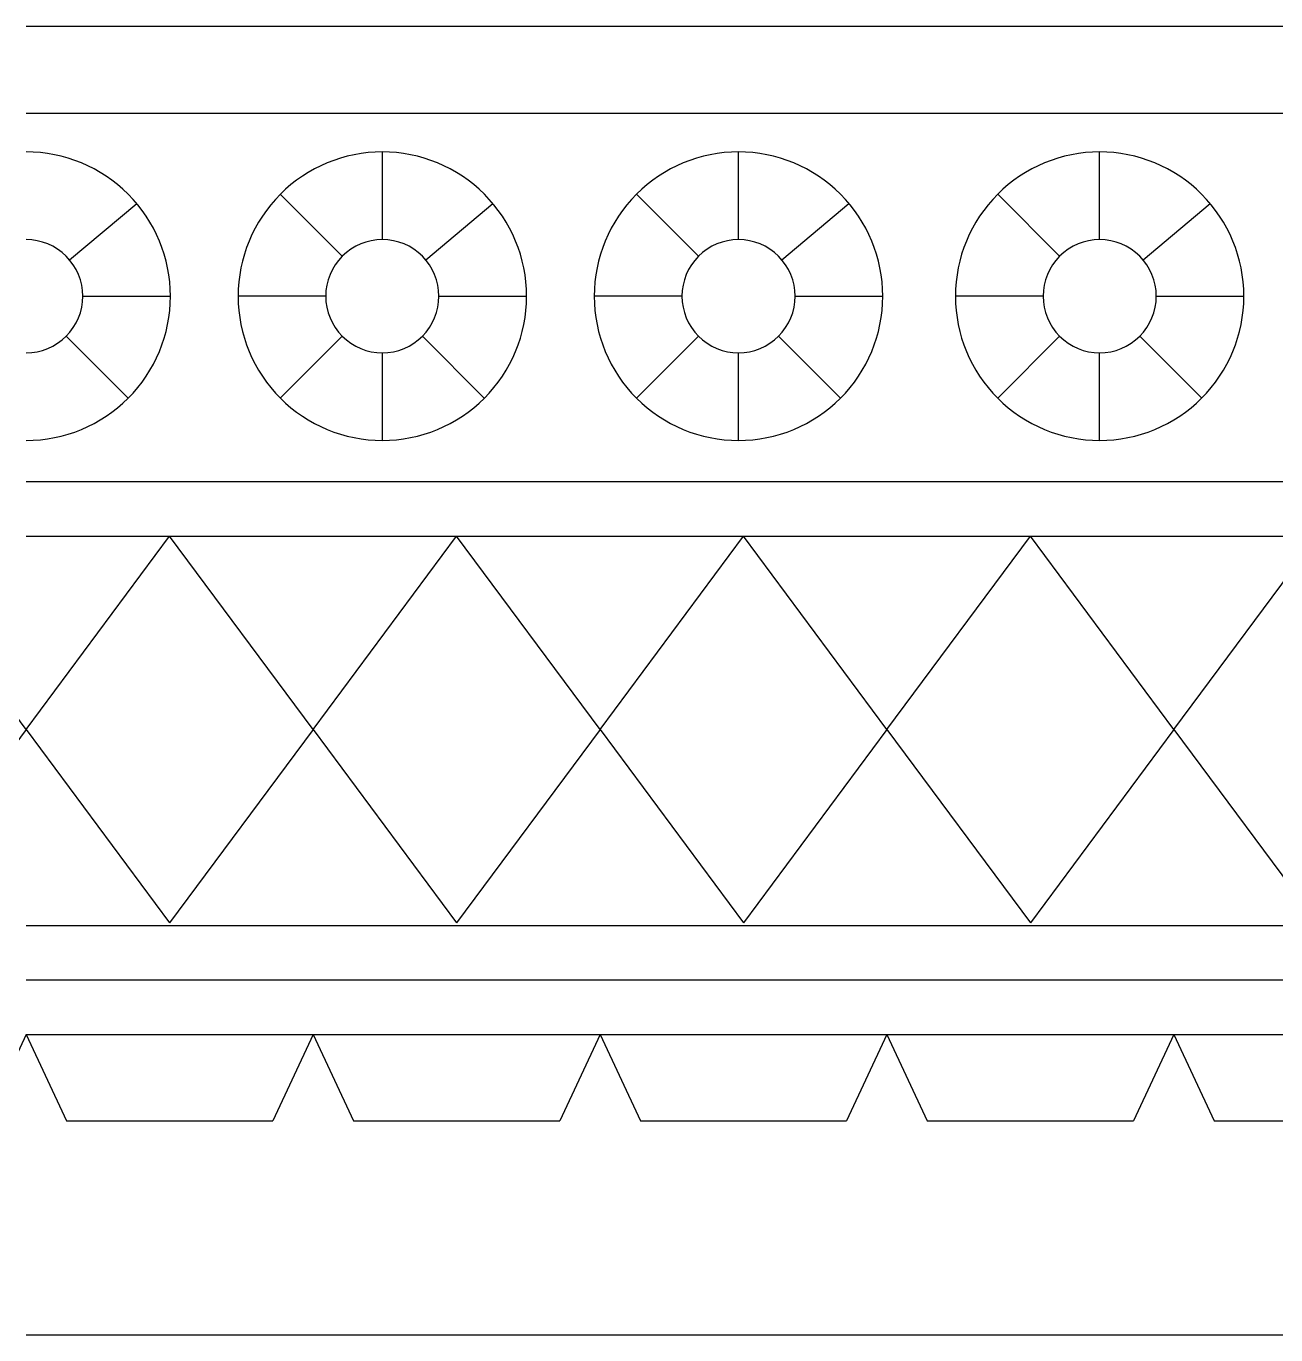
# Model space of a CAD drawing. Extents: x -111 to 2985, y -118 to 122.
# Drawn here: x -64.39 to -47.18, y 103.54 to 121.56 of the extents above; entities that cross this region are included whole.
import ezdxf

# ---------------------------------------------------------------- set-up
doc = ezdxf.new("R2010")
doc.units = 0
doc.layers.add('LAYER_03', color=5, linetype='CONTINUOUS')

msp = doc.modelspace()

# ---------------------------------------------------------------- linework, layer by layer
at = {"layer": 'LAYER_03'}
for points in [[(-64.39, 121.562), (-44.635, 121.562)], [(-64.39, 120.362), (-44.635, 120.362)], [(-59.485, 118.623), (-59.485, 119.83)], [(-54.581, 118.623), (-54.581, 119.83)], [(-49.608, 118.623), (-49.608, 119.83)], [(-63.793, 118.345), (-62.868, 119.121)], [(-60.037, 118.395), (-60.89, 119.248)], [(-58.888, 118.345), (-57.964, 119.121)], [(-55.132, 118.395), (-55.985, 119.248)], [(-53.984, 118.345), (-53.06, 119.121)], [(-50.159, 118.395), (-51.012, 119.248)], [(-49.011, 118.345), (-48.086, 119.121)], [(-63.61, 117.844), (-62.404, 117.844)], [(-60.265, 117.844), (-61.471, 117.844)], [(-58.706, 117.844), (-57.499, 117.844)], [(-55.36, 117.844), (-56.567, 117.844)], [(-53.801, 117.844), (-52.595, 117.844)], [(-50.387, 117.844), (-51.594, 117.844)], [(-48.828, 117.844), (-47.622, 117.844)], [(-63.839, 117.293), (-62.985, 116.44)], [(-60.037, 117.293), (-60.89, 116.44)], [(-58.934, 117.293), (-58.081, 116.44)], [(-55.132, 117.293), (-55.985, 116.44)], [(-54.03, 117.293), (-53.177, 116.44)], [(-50.159, 117.293), (-51.012, 116.44)], [(-49.057, 117.293), (-48.203, 116.44)], [(-59.485, 115.858), (-59.485, 117.065)], [(-54.581, 115.858), (-54.581, 117.065)], [(-49.608, 115.858), (-49.608, 117.065)], [(-64.39, 115.291), (-54.512, 115.291)], [(-54.512, 115.291), (-44.635, 115.291)], [(-64.39, 111.88), (-66.365, 114.541)], [(-64.39, 111.88), (-62.414, 114.541)], [(-64.39, 114.541), (-44.635, 114.541)], [(-60.439, 111.88), (-62.414, 114.541)], [(-60.439, 111.88), (-58.463, 114.541)], [(-56.488, 111.88), (-58.463, 114.541)], [(-56.488, 111.88), (-54.512, 114.541)], [(-52.537, 111.88), (-54.512, 114.541)], [(-52.537, 111.88), (-50.561, 114.541)], [(-48.586, 111.88), (-50.561, 114.541)], [(-48.586, 111.88), (-46.61, 114.541)], [(-64.39, 111.88), (-66.365, 109.218)], [(-64.39, 111.88), (-62.414, 109.218)], [(-60.439, 111.88), (-62.414, 109.218)], [(-60.439, 111.88), (-58.463, 109.218)], [(-56.488, 111.88), (-58.463, 109.218)], [(-56.488, 111.88), (-54.512, 109.218)], [(-52.537, 111.88), (-54.512, 109.218)], [(-52.537, 111.88), (-50.561, 109.218)], [(-48.586, 111.88), (-50.561, 109.218)], [(-48.586, 111.88), (-46.61, 109.218)], [(-64.39, 109.181), (-44.635, 109.181)], [(-64.39, 108.431), (-44.635, 108.431)], [(-64.39, 107.681), (-64.945, 106.489)], [(-64.39, 107.681), (-63.834, 106.489)], [(-64.39, 107.681), (-60.439, 107.681)], [(-60.439, 107.681), (-60.994, 106.489)], [(-60.439, 107.681), (-56.488, 107.681)], [(-60.439, 107.681), (-59.883, 106.489), (-57.043, 106.489)], [(-56.488, 107.681), (-57.043, 106.489)], [(-56.488, 107.681), (-52.537, 107.681)], [(-56.488, 107.681), (-55.932, 106.489), (-53.092, 106.489)], [(-52.537, 107.681), (-53.092, 106.489)], [(-52.537, 107.681), (-48.586, 107.681)], [(-52.537, 107.681), (-51.981, 106.489), (-49.141, 106.489)], [(-48.586, 107.681), (-49.141, 106.489)], [(-48.586, 107.681), (-44.635, 107.681)], [(-48.586, 107.681), (-48.03, 106.489), (-45.19, 106.489)], [(-63.834, 106.489), (-60.994, 106.489)], [(-64.39, 103.545), (-44.635, 103.545)]]:
    msp.add_lwpolyline(points, dxfattribs=at)
for points in [[(-64.39, 115.858, 0.414214), (-62.404, 117.844, 0.414214), (-64.39, 119.83)], [(-64.39, 117.065, 0.414214), (-63.61, 117.844, 0.414214), (-64.39, 118.623)]]:
    msp.add_lwpolyline(points, format="xyb", dxfattribs=at)
for points in [[(-59.485, 119.83, 0.414214), (-61.471, 117.844, 0.414214), (-59.485, 115.858, 0.414214), (-57.499, 117.844, 0.414214)], [(-54.581, 119.83, 0.414214), (-56.567, 117.844, 0.414214), (-54.581, 115.858, 0.414214), (-52.595, 117.844, 0.414214)], [(-49.608, 119.83, 0.414214), (-51.594, 117.844, 0.414214), (-49.608, 115.858, 0.414214), (-47.622, 117.844, 0.414214)], [(-59.485, 118.623, 0.414214), (-60.265, 117.844, 0.414214), (-59.485, 117.065, 0.414214), (-58.706, 117.844, 0.414214)], [(-54.581, 118.623, 0.414214), (-55.36, 117.844, 0.414214), (-54.581, 117.065, 0.414214), (-53.801, 117.844, 0.414214)], [(-49.608, 118.623, 0.414214), (-50.387, 117.844, 0.414214), (-49.608, 117.065, 0.414214), (-48.828, 117.844, 0.414214)]]:
    msp.add_lwpolyline(points, format="xyb", close=True, dxfattribs=at)

doc.saveas('drawing.dxf')
